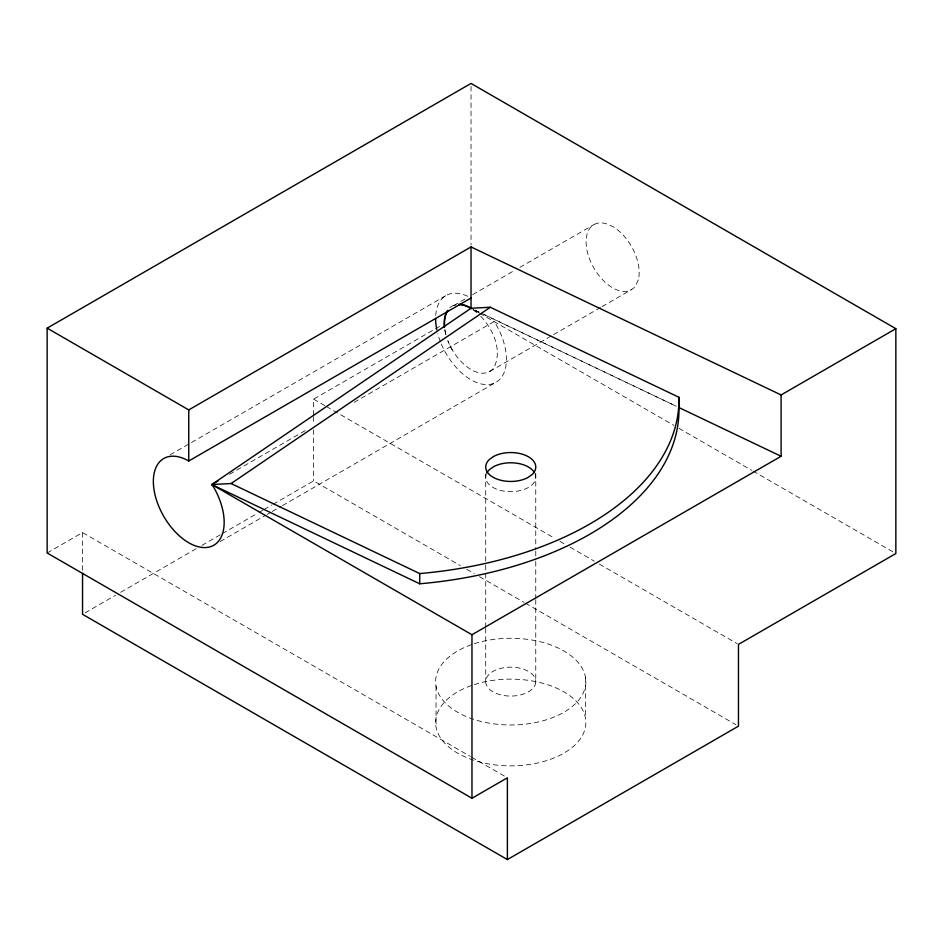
<?xml version="1.0" encoding="UTF-8"?>
<svg xmlns="http://www.w3.org/2000/svg" width="943" height="943" viewBox="0 0 943 943"><rect width="100%" height="100%" fill="white"/><g stroke="black" fill="none" stroke-linecap="round" stroke-linejoin="round"><path stroke-width="0.71" stroke-dasharray="4.71 3.54" d="M170.082 454.856L445.992 295.56M465.005 299.037L452.251 306.404A37.555 21.677 60 0 1 456.282 304.907M472.667 294.617L514.76 270.311M519.864 267.364L593.854 224.646M47.15 552.987L82.548 532.547L470.38 756.451M313.642 415.191L313.642 399.125L441.831 325.111M229.609 474.258L305.897 430.208M354.214 402.319L494.085 321.575L496.053 324.463A50.062 28.903 60 0 1 492.977 383.66A50.062 28.903 60 0 1 440.888 342.969M489.794 371.436L552.315 335.343M553.588 334.612L600.785 307.359M602.07 306.616L631.409 289.678M85.094 612.832L115.565 595.245M120.645 592.31L196.828 548.331M201.908 545.396L220.945 534.398M222.218 533.667L257.769 513.145M259.042 512.403L262.849 510.21M264.123 509.479L271.737 505.083M273.01 504.34L313.642 480.883L460.349 565.588M220.143 541.577L265.926 515.149M267.199 514.406L271.006 512.214M272.279 511.471L281.179 506.332M282.452 505.601L496.053 382.28M475.001 310.153L480.293 312.687M481.614 313.312L676.284 406.244M474.93 310.247L478.903 312.145M484.207 314.679L676.39 406.327M478.679 312.675L472.278 308.986L477.901 313.276L473.374 309.787M479.551 313.182L673.868 425.376M678.972 428.322L751.689 470.298M752.962 471.04L893.304 552.056M313.642 399.125L325.123 405.761M326.396 406.492L554.755 538.335M559.859 541.282L564.963 544.229M570.067 547.176L594.302 561.168M599.406 564.114L737.19 643.668M466.726 569.277L474.376 573.698M479.48 576.633L524.131 602.412M525.416 603.155L735.905 724.684M471.653 757.194L506.096 777.079M480.8 316.341C493.213 329.307 502.607 350.254 494.014 367.522A37.555 21.677 60 0 1 471.029 369.573C463.06 364.682 456.825 357.491 452.015 349.594A37.685 21.76 60 0 1 447.784 340.777M585.426 677.109L585.426 717.988M535.765 473.233L535.765 549.663M535.765 551.136L535.765 559.953M535.765 561.427L535.765 598.192M535.765 599.665L535.765 682.001A25.037 14.451 0 0 1 497.645 693.942A25.037 14.451 0 0 1 498.8 668.917A25.037 14.451 0 0 1 535.765 682.001M485.716 473.916L485.716 563.596M485.716 565.069L485.716 626.824M485.716 628.297L485.716 681.235M471.029 86.367L471.029 245.074M436.043 686.139L436.043 727.018M313.642 416.653L313.642 423.949M313.642 429.784L313.642 480.883M82.548 532.547L82.548 571.965M535.082 473.857A25.037 14.451 0 0 1 532.076 484.785L527.962 487.72A25.037 14.451 0 0 1 498.588 489.865A25.037 14.451 0 0 1 486.211 474.341M440.369 341.661A50.062 28.903 60 0 1 437.752 333.681M435.725 315.492A50.062 28.903 60 0 1 471.029 298.035M452.251 349.759A37.555 21.677 60 0 1 448.031 340.977M445.956 334.565A37.555 21.677 60 0 1 444.872 329.154M474.27 684.594A75.098 43.354 0 0 1 585.839 722.927A75.098 43.354 0 0 1 472.997 759.987A75.098 43.354 0 0 1 472.95 685.031M445.709 334.352A37.685 21.76 60 0 1 444.624 328.918M449.728 307.783A37.685 21.76 60 0 1 456.07 304.589M474.27 643.715A75.098 43.354 0 0 1 585.839 682.048A75.098 43.354 0 0 1 472.997 719.108A75.098 43.354 0 0 1 472.95 644.152M638.281 279.906L635.629 285.764A37.555 21.677 60 0 1 591.567 263.663A37.555 21.677 60 0 1 605.76 223.585L612.632 226.497A37.555 21.677 60 0 1 638.281 279.906"/><path stroke-width="1.41" d="M211.798 484.537L471.029 308.255L490.313 307.253L678.936 397.286L678.936 407.506A304.565 175.846 0 0 1 419.718 583.788L211.798 484.537L231.094 483.535L419.718 573.568A304.565 175.846 0 0 0 678.936 397.286M231.094 483.535L490.313 307.253M507.381 859.568L507.381 777.81L471.971 798.25L47.15 552.987L47.15 328.152L471.029 83.432L895.85 328.694L895.85 553.529L738.463 644.399L738.463 726.157L507.381 859.568L82.548 614.306L82.548 573.427M47.15 328.152L188.753 409.91L471.029 246.936L781.099 394.952L895.85 328.694M218.175 480.859L211.81 484.537L213.79 487.425A50.062 28.903 60 0 1 206.458 547.506A50.062 28.903 60 0 1 154.558 492.717A50.062 28.903 60 0 1 188.753 461.009L471.029 298.035M211.81 484.537L471.971 634.733L781.099 456.271L781.099 394.952M458.758 304.318A37.685 21.76 60 0 1 470.863 307.948L471.889 308.679L464.156 305.332A37.555 21.677 60 0 0 458.97 304.636M679.043 407.6L781.099 456.271M471.971 634.733L471.971 798.25M471.029 246.936L471.029 308.255M419.718 573.568L419.718 583.788M188.753 409.91L188.753 461.009M486.741 473.115A25.037 14.451 0 0 1 489.405 469.673L493.519 466.738A25.037 14.451 0 0 1 534.481 472.655M436.833 329.755A50.062 28.903 60 0 1 435.619 318.475M444.577 326.313A37.555 21.677 60 0 1 448.031 310.318M444.448 327.48A37.685 21.76 60 0 1 447.123 311.037M493.519 456.518L489.405 459.453A25.037 14.451 0 0 0 494.981 478.231A25.037 14.451 0 0 0 527.962 477.5L532.076 474.565A25.037 14.451 0 0 0 526.5 455.775A25.037 14.451 0 0 0 493.519 456.518"/></g></svg>
